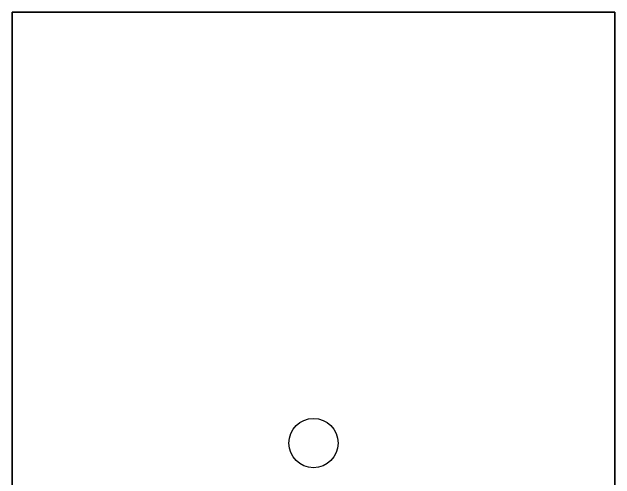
# Model space of a CAD drawing. Header units: metres. Extents: x -16.4 to 2.5, y -1.7 to 7.
# Drawn here: x -2.45 to 2.45, y 3.209 to 7 of the extents above; entities that cross this region are included whole.
import ezdxf

# ---------------------------------------------------------------- set-up
doc = ezdxf.new("R2010")
doc.units = ezdxf.units.M

msp = doc.modelspace()

# ---------------------------------------------------------------- linework, layer by layer
at = {"layer": 'ZONE1', "color": 10}
msp.add_circle((0, 3.5, -0.75), 0.2, dxfattribs=at)
at = {"layer": 'ZONE1', "color": 43}
for points in [[(2.45, 7, 1.55), (2.45, 7, -1.55), (-2.45, 7, -1.55), (-2.45, 7, 1.55)], [(-2.45, 7, 1.55), (-2.45, 7, -1.55), (-2.45, 0, -1.55), (-2.45, 0, 1.55)], [(2.45, 0, 1.55), (2.45, 0, -1.55), (2.45, 7, -1.55), (2.45, 7, 1.55)]]:
    msp.add_3dface(points, dxfattribs=at)
at = {"layer": 'ZONE1', "color": 8}
msp.add_3dface([(2.45, 7, -1.55), (2.45, 0, -1.55), (-2.45, 0, -1.55), (-2.45, 7, -1.55)], dxfattribs=at)
at = {"layer": 'ZONE1', "color": 15}
msp.add_3dface([(-2.45, 7, 1.55), (-2.45, 0, 1.55), (2.45, 0, 1.55), (2.45, 7, 1.55)], dxfattribs=at)

doc.saveas('drawing.dxf')
